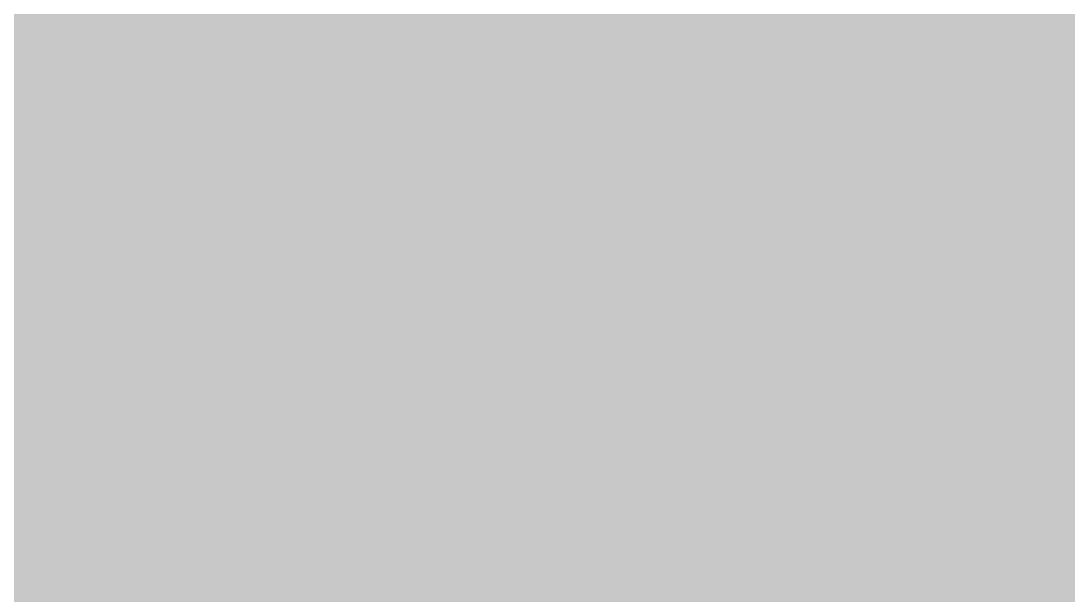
# Model space of a CAD drawing. Header units: millimetres. Extents: x 25707 to 50558, y -18992 to 44712.
# Drawn here: x 36690.659 to 36695.505, y -322.877 to -320.219 of the extents above; entities that cross this region are included whole.
import ezdxf
from ezdxf.enums import TextEntityAlignment as Align

# ---------------------------------------------------------------- set-up
doc = ezdxf.new("R2010")
doc.units = ezdxf.units.MM
doc.set_wipeout_variables(frame=1)
doc.layers.add('Техника Кран LTM 1650-8.1', color=250, linetype='Continuous', lineweight=15)
doc.layers.add('Техника Кран LTM 1650-8.1 Штрих', color=7, linetype='Continuous', lineweight=15, true_color=0xffd452)
doc.styles.add('arial', font='arial.ttf')

# ---------------------------------------------------------------- blocks, each defined once
blk = doc.blocks.new('LTM 1650-8.1-20230226.15210900')
at = {"color": 0, "linetype": 'ByBlock', "lineweight": -2, "transparency": 16777216}
blk.add_wipeout([(-13272.9272, 2146.2711), (-13272.9272, 2146.2711), (-13461.2211, 2147.4813), (-13649.5094, 2145.5931), (-13837.7411, 2140.6071), (-14025.8653, 2132.5246), (-14025.8653, 2132.5246), (-14025.8653, 2132.5246), (-14035.4104, 2131.4496), (-14044.3737, 2127.9965), (-14052.173, 2122.3898), (-14058.3016, 2114.9935), (-14058.3016, 2114.9935), (-14082.9794, 2072.3067), (-14131.853, 2070.4612), (-14131.853, 2070.4612), (-14132.5959, 2070.4037), (-14133.2963, 2070.1494), (-14133.903, 2069.7168), (-14134.3717, 2069.1376), (-14134.3717, 2069.1376), (-14134.3717, 2069.1376), (-14227.3692, 1885.2663), (-14305.0849, 1694.4327), (-14367.0026, 1497.9044), (-14412.7111, 1296.9867), (-14441.2518, 1099.3714), (-14445.2657, 1100.0028), (-14452.7104, 1055.8098), (-14485.945, 1054.9395), (-14485.945, 1054.9395), (-14487.8797, 1054.6746), (-14489.6441, 1053.8376), (-14491.0732, 1052.5068), (-14492.0337, 1050.8065), (-14492.0337, 1050.8065), (-14492.0337, 1050.8065), (-14531.9098, 966.6389), (-14559.8037, 877.7781), (-14575.1828, 785.9206), (-14577.7535, 692.8201), (-14577.7535, 692.8201), (-14582.5933, 676.8863), (-14582.5933, 676.8863), (-14584.6226, 661.5228), (-14584.8673, 646.0278), (-14583.3239, 630.6079), (-14580.0132, 615.4688), (-14580.0132, 615.4688), (-14579.1592, 613.693), (-14577.8633, 612.2086), (-14576.219, 611.1226), (-14574.345, 610.5135), (-14574.345, 610.5135), (-14574.345, 610.5135), (-14571.2579, 592.4574), (-14567.3232, 574.5668), (-14562.5496, 556.8815), (-14556.9478, 539.4409), (-14556.9478, 539.4409), (-14571.6489, 534.0904), (-14571.6489, 534.0904), (-14572.9655, 533.3472), (-14574.0038, 532.2482), (-14574.6711, 530.8915), (-14574.9077, 529.3982), (-14574.9077, 529.3982), (-14574.9995, 524.8067), (-14572.2319, 522.2915), (-14566.4519, 521.9885), (-14566.4519, 521.9885), (-14564.8247, 521.4759), (-14563.3187, 520.6743), (-14561.9847, 519.6108), (-14560.8677, 518.3213), (-14559.7069, 515.8361), (-14559.7069, 515.8361), (-14559.406, 515.1237), (-14558.8936, 514.5444), (-14558.2232, 514.1589), (-14557.4648, 514.0072), (-14557.4648, 514.0072), (-14549.3276, 513.5808), (-14549.3276, 513.5808), (-14549.3937, 511.4223), (-14549.6517, 509.2782), (-14550.0996, 507.1656), (-14550.7339, 505.1013), (-14550.7974, 502.596), (-14547.3423, 496.4998), (-14547.3423, 496.4998), (-14546.7226, 495.7529), (-14545.9077, 495.2258), (-14544.9724, 494.9669), (-14544.0024, 494.9998), (-14544.0024, 494.9998), (-14525.2139, 494.9998), (-14525.2139, 494.9998), (-14524.4468, 495.1041), (-14523.7334, 495.4048), (-14523.123, 495.881), (-14522.6577, 496.4998), (-14522.6577, 496.4998), (-14519.1987, 502.5249), (-14519.0488, 505.0202), (-14449.769, 444.0802), (-14432.4609, 433.3451), (-14347.0425, 417.3596), (-14336.8914, 444.6761), (-14269.8762, 419.9431), (-14269.8762, 419.9431), (-14266.9871, 419.5995), (-14264.2785, 420.662), (-14262.3936, 422.8784), (-14261.78, 425.7224), (-14261.78, 425.7224), (-14261.7803, 433.3961), (-14226.7933, 427.0379), (-14035.7182, 357.4923), (-13020.521, 357.5113), (-13017.3681, 362.9999), (-12794.1503, 362.9999), (-12113.8303, 1040.2761), (-11306.3861, 1040.2761), (-11189.0625, 477.6268), (-11189.0625, 477.6268), (-11219.4953, 478.9598), (-11246.1655, 464.2414), (-11261.2609, 437.7827), (-11260.3598, 407.3341), (-11243.7261, 381.8144), (-11216.2322, 368.6988), (-11185.9315, 371.8292), (-11161.6996, 390.2885), (-11152.8886, 407.4999), (-11085, 407.4999), (-11085, 442.4999), (-11092, 442.4999), (-10932.7319, 1040.2761), (-9738.5715, 1040.2761), (-9546.3431, 479.2904), (-9546.3431, 479.2904), (-9576.6598, 476.5397), (-9601.0964, 458.3872), (-9612.4857, 430.1569), (-9607.4872, 400.1289), (-9587.5669, 377.1106), (-9558.5675, 367.8532), (-9528.9946, 375.0719), (-9507.5221, 396.6496), (-9502.8886, 407.4999), (-9447.1116, 407.4999), (-9447.1116, 407.4999), (-9430.5654, 381.9878), (-9403.1375, 368.8595), (-9372.8895, 371.9738), (-9348.7119, 390.4152), (-9337.711, 418.7634), (-9343.1202, 448.6863), (-9363.3496, 471.389), (-9392.4535, 480.1986), (-9403.6572, 479.2897), (-9242.6039, 1040.2761), (-8533.5091, 1040.2761), (-7819.9997, 844.602), (-7820, 404.9998), (-6783, 404.9998), (-6783, 568.9999), (-6781.5, 568.9999), (-6766.5, 568.9999), (-6766.5, 577.8389), (-5805.5, 577.8389), (-5805.5, 568.9999), (-5794.158, 563.7634), (-5709.2225, 442.5076), (-5720, 442.5076), (-5720, 407.4999), (-5652.1115, 407.4999), (-5652.1115, 407.4999), (-5635.4599, 382.0513), (-5607.9762, 369.0302), (-5577.7362, 372.2626), (-5553.6257, 390.7988), (-5542.7293, 419.1919), (-5548.2488, 449.0991), (-5568.5624, 471.7324), (-5597.7011, 480.4411), (-5620, 476.2049), (-5620, 773.7184), (-5580.9122, 853.0261), (-5373.1165, 947.5907), (-3762.8495, 947.5907), (-2497.341, 847.8038), (-2439.0621, 477.6268), (-2439.0621, 477.6268), (-2469.2502, 480.5528), (-2496.5102, 467.257), (-2512.7898, 441.6668), (-2513.2804, 411.3413), (-2497.837, 385.2379), (-2471.0213, 371.0674), (-2440.7544, 373.0154), (-2415.9765, 390.5065), (-2414.8384, 391.9599), (-2414.8384, 372.4999), (-2347.1115, 372.4999), (-2347.1115, 372.4999), (-2329.1711, 347.7489), (-2300.9847, 335.9168), (-2270.7531, 340.4462), (-2247.2718, 360.0191), (-2237.3727, 388.941), (-2243.9359, 418.7973), (-2265.0518, 440.9013), (-2294.5769, 448.8221), (-2319.9736, 442.4999), (-2214.0923, 715.9999), (-687.1499, 715.9999), (-687.15, 519.4335), (-642, 519.4335), (-642, 411.9999), (-30, 411.9999), (-30, 519.4335), (12.55, 519.4335), (12.55, 728.052), (1599.6416, 728.052), (1663.2786, 441.8547), (1663.2786, 441.8547), (1632.9354, 444.5768), (1605.6172, 431.0922), (1589.3245, 405.3499), (1588.8286, 374.8889), (1604.2749, 348.63), (1631.1398, 334.2634), (1661.5555, 335.9965), (1686.6145, 353.3218), (1697.014, 372.4999), (1752.8884, 372.4999), (1752.8884, 372.4999), (1769.4188, 346.871), (1796.8731, 333.5911), (1827.2275, 336.5415), (1851.6105, 354.8598), (1862.896, 383.1924), (1857.7855, 413.2586), (1837.7728, 436.2713), (1808.7066, 445.5047), (1786.8444, 441.8911), (1848.4227, 730.1039), (3187.6322, 730.1039), (3301.3994, 622.833), (3301.3994, 622.833), (3311.4625, 610.3249), (3323.3974, 599.5883), (3336.8965, 590.8998), (3351.612, 584.4834), (3400.987, 567.1147), (3427.0693, 415.9999), (3515.0887, 415.9998), (3515.0887, 415.9998), (3522.3551, 452.8488), (3540.6577, 485.6462), (3568.2031, 511.1785), (3602.2927, 526.9442), (3602.2927, 526.9442), (3648.1157, 548.3991), (3684.735, 583.3145), (3708.3475, 628.064), (3716.5005, 677.9999), (3716.5005, 677.9999), (3716.5005, 1812.9999), (3716.5005, 1812.9999), (3708.1567, 1863.5008), (3684.0121, 1908.6339), (3646.6331, 1943.602), (3599.9927, 1964.6883), (3584.0254, 1968.0725), (3361.6418, 2001.9999), (3326.1835, 2001.6194), (3289.3343, 1995.759), (2521.1606, 1969.4255), (2512.4153, 1961.9999), (2278.085, 1961.9999), (2278.085, 1956.9999), (1964.8447, 1956.9999), (1962.5365, 1960.4999), (1416.0537, 1960.4999), (1416.0537, 1964.9998), (-1416.0535, 1964.9998), (-1416.0535, 1957.0355), (-2321.6906, 1957.0355), (-2931.5987, 2025.7006), (-2931.0379, 2030.669), (-3160.4962, 2056.9999), (-3780, 2056.9999), (-3780, 2071.9999), (-3950, 2071.9999), (-3950, 2056.9998), (-3980, 2056.9998), (-3980, 2086.9998), (-3991.547, 2106.9998), (-4108.453, 2106.9998), (-4120, 2086.9998), (-4120, 2056.9998), (-4150, 2056.9998), (-4150, 2051.9998), (-4200, 2051.9999), (-4200, 2071.9999), (-4300, 2071.9999), (-4300, 2051.9999), (-4813, 2051.9999), (-4813, 2053.9998), (-8507.9385, 2053.9998), (-8507.9385, 2050), (-8624.5305, 2049.9999), (-8635.0392, 2048.3868), (-8636.6835, 2053.7927), (-8632.7609, 2054.9858), (-8632.7609, 2054.9858), (-8631.0174, 2056.0494), (-8629.9302, 2057.7782), (-8629.7269, 2059.8104), (-8630.45, 2061.7204), (-8630.45, 2061.7204), (-8695.3145, 2274.9775), (-8699.221, 2277.8844), (-8894.5547, 2277.8844), (-8898.6031, 2274.4999), (-9261.983, 2274.4999), (-9261.983, 2274.4999), (-9278.5908, 2337.3086), (-9297.2194, 2399.5478), (-9317.8493, 2461.1527), (-9340.459, 2522.0587), (-9340.459, 2522.0587), (-9341.2376, 2523.4547), (-9342.3483, 2524.6041), (-9343.7169, 2525.4299), (-9345.2516, 2525.8768), (-9345.2516, 2525.8768), (-11601, 2525.8768), (-11601, 2597.3612), (-11751, 2597.3612), (-11751, 2525.8728), (-12385, 2525.8728), (-12385, 2529.8875), (-12437.9083, 2530.0621), (-12437.9083, 2530.0621), (-12439.9388, 2529.5559), (-12441.7867, 2528.5739), (-12443.3424, 2527.1743), (-12444.5137, 2525.4402), (-12444.5137, 2525.4402), (-12555.4058, 2388.4999), (-12668.5005, 2388.4999), (-12668.5005, 2248.8395), (-12668.5005, 2248.8395), (-12688.0935, 2226.1654), (-12709.3652, 2205.0582), (-12732.1907, 2185.642), (-12756.436, 2168.0305), (-12756.436, 2168.0305), (-12756.436, 2168.0305), (-12757.8641, 2166.7773), (-12758.851, 2165.1538), (-12759.3063, 2163.3092), (-12759.188, 2161.4129), (-12759.188, 2161.4129), (-12734.4549, 1807.7082), (-12734.4549, 1807.7082), (-12735.25, 1807.4775), (-12735.914, 1806.983), (-12736.3628, 1806.2873), (-12736.5395, 1805.4785), (-12736.5395, 1733.274), (-12736.5395, 1733.274), (-12738.9289, 1731.1952), (-12740.7448, 1728.6004), (-12741.8793, 1725.6434), (-12742.2651, 1722.4999), (-12742.2651, 1722.4999), (-12742.2651, 1717.4999), (-12741.2651, 1716.4999), (-12741.2651, 1648.4999), (-12742.2651, 1647.4999), (-12742.2553, 1636.1005), (-12742.2553, 1636.1005), (-12741.9845, 1634.3271), (-12741.2418, 1632.6941), (-12740.083, 1631.3246), (-12738.5955, 1630.3218), (-12738.5955, 1630.3218), (-12736, 1630.3218), (-12736, 1614.502), (-12760.6519, 1614.502), (-12760.6519, 1614.502), (-12763.2841, 1614.0663), (-12765.5705, 1612.6912), (-12767.1892, 1610.5702), (-12767.9121, 1608.0019), (-12767.9121, 1608.0019), (-12780.7156, 1608.0019), (-12787.9489, 1711.4429), (-12791.8922, 1711.1672), (-12819.1011, 2098.9762), (-12819.1011, 2098.9762), (-12822.7313, 2111.673), (-12830.5603, 2122.3076), (-12841.6056, 2129.5456), (-12854.4813, 2132.4788), (-12854.4813, 2132.4788), (-12854.4813, 2132.4788), (-12959.0411, 2137.3621), (-13063.6412, 2141.2888), (-13168.2728, 2144.2585), (-13272.9272, 2146.2711), (-13272.9272, 2146.2711), (-13272.9272, 1967.4407), (-13272.9402, 1511.3133), (-13272.9402, 1511.3133), (-13274.98, 1493.4228), (-13280.9944, 1476.4506), (-13290.6746, 1461.2677), (-13303.5238, 1448.6532), (-13303.5238, 1448.6532), (-13441.976, 1340.567), (-13441.976, 1340.567), (-13453.004, 1333.3653), (-13465.0639, 1328.0697), (-13477.829, 1324.8238), (-13490.9536, 1323.7154), (-14061.5014, 1323.7154), (-14061.5014, 1323.7154), (-14091.4525, 1329.6784), (-14116.9764, 1346.446), (-14134.3419, 1371.567), (-14141.0104, 1401.3689), (-14141.0104, 1401.3689), (-14141.1098, 1524.4223), (-14137.4917, 1542.9082), (-14137.4917, 1542.9082), (-14099.7028, 1652.2735), (-14056.5991, 1759.6552), (-14008.284, 1864.7952), (-13954.8737, 1967.4407), (-13954.8737, 1967.4407), (-13272.9272, 1967.4407), (-13272.9272, 1967.4407)], dxfattribs=at)
blk = doc.blocks.new('LTM 1650-8.1-20230226.19013501')
at = {"color": 0, "linetype": 'ByBlock', "lineweight": -2, "transparency": 16777216}
blk.add_wipeout([(-1184.9556, 119.9676), (-1184.9556, 119.9676), (-1178.3655, 118.9814), (-1172.1519, 116.5746), (-1166.6169, 112.8643), (-1162.0299, 108.0311), (-1162.0299, 108.0311), (-936.0192, -164.2226), (-936.0192, -164.2226), (-908.3579, -189.2749), (-872.5717, -199.863), (-835.7323, -193.8948), (-805.1196, -172.5495), (-798.465, -164.2226), (-572.4543, 108.0311), (-572.4543, 108.0311), (-567.8672, 112.8643), (-562.3322, 116.5746), (-556.1186, 118.9814), (-549.5286, 119.9676), (-549.5286, 119.9676), (-516.8358, 119.9676), (723.3883, 519.1944), (723.3883, 519.1944), (733.3376, 523.08), (742.7553, 528.1189), (751.5085, 534.2399), (759.4733, 541.3565), (759.4733, 541.3565), (766.622, 549.2935), (772.8782, 557.9515), (778.1697, 567.2305), (782.4354, 577.0235), (787.345, 589.9676), (794.8259, 609.6908), (794.8259, 609.6908), (798.6, 617.9774), (803.508, 625.647), (809.4514, 632.5455), (816.3106, 638.5341), (816.3106, 638.5341), (825.416, 643.7914), (835.2515, 647.5075), (845.5585, 649.5844), (856.0656, 649.9676), (856.0656, 649.9676), (868.2565, 648.5645), (879.8768, 644.6203), (890.4029, 638.3126), (899.3609, 629.9256), (907.4196, 620.8015), (907.4196, 620.8015), (921.201, 607.8985), (937.395, 598.1944), (955.2722, 592.1263), (974.0274, 589.9676), (974.0274, 589.9676), (1175.6899, 589.9676), (1175.6899, 584.9676), (1210.6899, 584.9676), (1210.6899, 564.9676), (1175.6899, 564.9676), (1175.6899, 468.9676), (1180.69, 468.9676), (1180.69, 474.0337), (1182.69, 475.3193), (1199.3684, 475.3112), (1201.5416, 472.7481), (1201.5416, 417.1871), (1198.9705, 414.616), (1182.69, 414.616), (1180.69, 415.9016), (1180.5392, 415.9016), (1180.5422, -650.0324), (-1181.8053, -650.0324), (-1181.8053, -650.0324), (-1194.4844, -644.4333), (-1204.2523, -634.5999), (-1209.7665, -621.8836), (-1210.2691, -608.0324), (-1210.2691, 119.9676)], dxfattribs=at)
at = {"layer": 'Техника Кран LTM 1650-8.1 Штрих', "transparency": 16777216}
h = blk.add_hatch(color=256, dxfattribs=at)
h.dxf.hatch_style = 1
edge = h.paths.add_edge_path()
edge.add_line((-1210.2691, 119.9676), (-1184.9556, 119.9676))
edge.add_arc((-1186.1054, 89.7751), 30.2144, 37.17222, 87.81909, ccw=False)
edge.add_line((-1162.0299, 108.0311), (-936.0192, -164.2226))
edge.add_arc((-867.2421, -116.0799), 83.9524, 214.991309, 325.008691)
edge.add_line((-798.465, -164.2226), (-572.4543, 108.0311))
edge.add_arc((-548.3788, 89.7751), 30.2144, 92.18091, 142.82778, ccw=False)
edge.add_line((-549.5286, 119.9676), (-516.8358, 119.9676))
edge.add_line((-516.8358, 119.9676), (723.3883, 519.1944))
edge.add_arc((695.7396, 604.6713), 89.8373, 287.924576, 315.188946)
edge.add_arc((689.2596, 611.7844), 99.4487, 314.912777, 339.541106)
edge.add_line((782.4354, 577.0235), (787.345, 589.9676))
edge.add_line((787.345, 589.9676), (794.8259, 609.6908))
edge.add_arc((855.0141, 587.2815), 64.2245, 127.058322, 159.578658, ccw=False)
edge.add_arc((853.1667, 585.2154), 64.817, 87.436606, 124.653869, ccw=False)
edge.add_arc((855.5872, 592.1495), 57.8201, 40.793792, 89.525942, ccw=False)
edge.add_line((899.3609, 629.9256), (907.4196, 620.8015))
edge.add_arc((974.7637, 678.9187), 88.9541, 220.793796, 269.525738)
edge.add_line((974.0274, 589.9676), (1175.6899, 589.9676))
edge.add_line((1175.6899, 589.9676), (1175.6899, 584.9676))
edge.add_line((1175.6899, 584.9676), (1210.6899, 584.9676))
edge.add_line((1210.6899, 584.9676), (1210.6899, 564.9676))
edge.add_line((1210.6899, 564.9676), (1175.6899, 564.9676))
edge.add_line((1175.6899, 564.9676), (1175.6899, 468.9676))
edge.add_line((1175.6899, 468.9676), (1180.69, 468.9676))
edge.add_line((1180.69, 468.9676), (1180.69, 474.0337))
edge.add_line((1180.69, 474.0337), (1182.69, 475.3193))
edge.add_line((1182.69, 475.3193), (1199.3684, 475.3112))
edge.add_line((1199.3684, 475.3112), (1201.5416, 472.7481))
edge.add_line((1201.5416, 472.7481), (1201.5416, 417.1871))
edge.add_line((1201.5416, 417.1871), (1198.9705, 414.616))
edge.add_line((1198.9705, 414.616), (1182.69, 414.616))
edge.add_line((1182.69, 414.616), (1180.69, 415.9016))
edge.add_line((1180.69, 415.9016), (1180.5392, 415.9016))
edge.add_line((1180.5392, 415.9016), (1180.5422, -650.0324))
edge.add_line((1180.5422, -650.0324), (-1181.8053, -650.0324))
edge.add_arc((-1173.304, -613.6259), 37.3859, 171.39524, 256.85639, ccw=False)
edge.add_line((-1210.2691, -608.0324), (-1210.2691, 119.9676))
blk = doc.blocks.new('LTM 1650-8.1-20230305.073629')
at = {"layer": 'Техника Кран LTM 1650-8.1 Штрих', "transparency": 16777216}
h = blk.add_hatch(color=256, dxfattribs=at)
h.dxf.hatch_style = 1
edge = h.paths.add_edge_path()
edge.add_arc((0, -245), 150, 229.5762, 310.4238, ccw=False)
edge.add_line((-97.3, -359.2), (-416.9, -86.9))
edge.add_arc((-449.3, -125), 50, 49.5762, 90)
edge.add_line((-449.3, -75), (-480.5, -75))
edge.add_line((-480.5, -75), (-989.9, 324.2))
edge.add_arc((-948.9, 368.2), 60.2, 196.5658, 226.9929, ccw=False)
edge.add_arc((-848.7, 406.3), 167.3, 188.3444, 199.2892, ccw=False)
edge.add_line((-1014.2, 382.1), (-1016.2, 395))
edge.add_line((-1016.2, 395), (1016.2, 395))
edge.add_line((1016.2, 395), (1014.2, 382.1))
edge.add_arc((848.7, 406.3), 167.3, 340.7108, 351.6556, ccw=False)
edge.add_arc((948.9, 368.2), 60.2, 313.0071, 343.4342, ccw=False)
edge.add_line((989.9, 324.2), (480.5, -75))
edge.add_line((480.5, -75), (449.3, -75))
edge.add_arc((449.3, -125), 50, 90, 130.4238)
edge.add_line((416.9, -86.9), (97.3, -359.2))
edge.add_line((97.3, -359.2), (97.3, -359.2))
at = {"color": 0, "linetype": 'ByBlock', "lineweight": -2, "transparency": 16777216}
blk.add_lwpolyline([(97.3, -359.2, -0.368165), (-97.3, -359.2), (-416.9, -86.9, 0.178234), (-449.3, -75), (-480.5, -75), (-989.9, 324.2, -0.133549), (-1006.6, 351.1, -0.047792), (-1014.2, 382.1), (-1016.2, 395), (1016.2, 395), (1014.2, 382.1, -0.047792), (1006.6, 351.1, -0.133549), (989.9, 324.2), (480.5, -75), (449.3, -75, 0.178234), (416.9, -86.9), (97.3, -359.2)], format="xyb", close=True, dxfattribs=at)
blk = doc.blocks.new('LTM 1650-8.1-20230305.071708')
at = {"transparency": 16777216}
blk.add_wipeout([(-121, 560), (-121, 570), (-56, 570), (-56, 570), (-53.7, 570.5), (-51.8, 571.8), (-50.5, 573.7), (-50, 576), (-50, 576), (-50, 588.9), (-49.5, 590.9), (-18.2, 645), (-18.2, 645), (-16.7, 647.1), (-14.6, 648.7), (-12.2, 649.7), (-9.6, 650), (-9.6, 650), (9.6, 650), (9.6, 650), (12.2, 649.7), (14.6, 648.7), (16.7, 647.1), (18.2, 645), (18.2, 645), (49.5, 590.9), (50, 588.9), (50, 576), (50, 576), (50.5, 573.7), (51.8, 571.8), (53.7, 570.5), (56, 570), (56, 570), (121, 570), (121, 560), (696.8, 560), (696.8, 570), (754, 570), (754, 632.7), (788.6, 675), (788.6, 675), (789.4, 675.9), (790.3, 676.8), (791.2, 677.6), (792.2, 678.3), (792.2, 678.3), (793.2, 679), (794.3, 679.5), (795.5, 679.8), (796.7, 680), (831.5, 680), (831.5, 680), (832.6, 679.9), (833.6, 679.6), (834.5, 679.1), (835.3, 678.4), (835.3, 678.4), (836, 677.7), (836.7, 676.9), (837.2, 676), (837.6, 675), (859.7, 620.9), (859.7, 620.9), (859.9, 620.4), (860, 619.9), (860.1, 619.4), (860.1, 618.9), (860.1, 570), (903.2, 570), (910.3, 560), (1052.7, 560), (1052.7, 0), (115, 0), (115, 6), (56.5, 6), (56.5, 6), (55, 6.3), (53.7, 7.2), (52.8, 8.5), (52.5, 10), (52.5, 23.3), (52.5, 23.3), (52.4, 24.6), (52.2, 25.9), (51.7, 27.1), (51.2, 28.3), (51.2, 28.3), (21.3, 80), (21.3, 80), (19.7, 82.1), (17.7, 83.7), (15.3, 84.7), (12.7, 85), (-12.7, 85), (-12.7, 85), (-15.3, 84.7), (-17.7, 83.7), (-19.7, 82.1), (-21.3, 80), (-51.2, 28.3), (-51.2, 28.3), (-51.7, 27.1), (-52.2, 25.9), (-52.4, 24.6), (-52.5, 23.3), (-52.5, 23.3), (-52.5, 10), (-52.5, 10), (-52.8, 8.5), (-53.7, 7.2), (-55, 6.3), (-56.5, 6), (-115, 6), (-115, 0), (-1052.7, 0), (-1052.7, 560), (-910.3, 560), (-903.2, 570), (-860.1, 570), (-860.1, 618.9), (-860.1, 618.9), (-860.1, 619.4), (-860, 619.9), (-859.9, 620.4), (-859.7, 620.9), (-837.6, 675), (-837.6, 675), (-837.2, 676), (-836.7, 676.9), (-836, 677.7), (-835.3, 678.4), (-835.3, 678.4), (-834.5, 679.1), (-833.6, 679.6), (-832.6, 679.9), (-831.5, 680), (-796.7, 680), (-796.7, 680), (-795.5, 679.8), (-794.3, 679.5), (-793.2, 679), (-792.2, 678.3), (-792.2, 678.3), (-791.2, 677.6), (-790.3, 676.8), (-789.4, 675.9), (-788.6, 675), (-754, 632.7), (-754, 570), (-696.8, 570), (-696.8, 560)], dxfattribs=at)
at = {"layer": 'Техника Кран LTM 1650-8.1 Штрих', "true_color": 0xadadad, "transparency": 16777216}
h = blk.add_hatch(color=253, dxfattribs=at)
h.dxf.hatch_style = 1
h.paths.add_polyline_path([(-754, 628), (-754, 632.7), (-788.8, 675.2, 0.068343), (-792.2, 678.3, 0.175358), (-797.6, 680), (-810.6, 680, 0.23197), (-813.4, 678.5, 0.15348), (-814.4, 675), (-814.4, 632.7), (-810.6, 628)])
h.paths.add_polyline_path([(-810.6, 628), (-810.6, 570), (-860.1, 570), (-903.2, 570), (-910.3, 560), (-696.8, 560), (-696.8, 570), (-754, 570), (-754, 628)])
h.paths.add_polyline_path([(-818.4, 618.9, 1.008548), (-824.7, 618.8), (-824.7, 570), (-810.6, 570)], flags=17)
at = {"layer": 'Техника Кран LTM 1650-8.1 Штрих', "true_color": 0x848484, "transparency": 16777216}
h = blk.add_hatch(color=252, dxfattribs=at)
h.dxf.hatch_style = 1
h.paths.add_polyline_path([(-859.7, 620.9, 0.096289), (-860.1, 618.9), (-860.1, 570), (-832.9, 570, 0.127411), (-827.7, 571.4, 0.298663), (-824.7, 576.5), (-824.7, 620), (-814.4, 632.7), (-814.4, 680), (-831.5, 680, 0.186496), (-835.3, 678.4, 0.113254), (-837.6, 675)])
at = {"layer": 'Техника Кран LTM 1650-8.1 Штрих', "true_color": 0xadadad, "transparency": 16777216}
h = blk.add_hatch(color=253, dxfattribs=at)
h.dxf.hatch_style = 1
h.paths.add_polyline_path([(788.8, 675.2, -0.068343), (792.2, 678.3, -0.175358), (797.6, 680), (810.6, 680, -0.23197), (813.4, 678.5, -0.15348), (814.4, 675), (814.4, 632.7), (810.6, 628), (754, 628), (754, 632.7)])
h.paths.add_polyline_path([(754, 628), (810.6, 628), (810.6, 570), (860.1, 570), (903.2, 570), (910.3, 560), (696.8, 560), (696.8, 570), (754, 570)])
h.paths.add_polyline_path([(810.6, 628), (814.4, 632.7), (824.1, 620.8, -0.171412), (824.7, 618.8), (824.7, 576.5, 0.298663), (827.7, 571.4, 0.127411), (832.9, 570), (810.6, 570)])
at = {"layer": 'Техника Кран LTM 1650-8.1 Штрих', "true_color": 0x848484, "transparency": 16777216}
h = blk.add_hatch(color=252, dxfattribs=at)
h.dxf.hatch_style = 1
h.paths.add_polyline_path([(824.7, 618.8, 0.171412), (824.1, 620.8), (814.4, 632.7), (814.4, 675, 0.15348), (813.4, 678.5, 0.23197), (810.6, 680), (831.5, 680, -0.174145), (835.1, 678.6, -0.120671), (837.6, 675), (859.7, 620.9, -0.096289), (860.1, 618.9), (860.1, 570), (832.9, 570, -0.127411), (827.7, 571.4, -0.298663), (824.7, 576.5)])
h = blk.add_hatch(color=252, dxfattribs=at)
h.dxf.hatch_style = 1
h.paths.add_polyline_path([(115, 560), (121, 560), (121, 570), (56.2, 570, -0.414214), (50, 576), (50, 588.9), (49.5, 590.9), (18.2, 645, 0.267949), (9.6, 650), (-9.6, 650, 0.267949), (-18.2, 645), (-49.5, 590.9), (-50, 588.9), (-50, 576.2, -0.414213), (-56, 570), (-121, 570), (-121, 560), (-115, 560), (-115, 6), (-56.5, 6, 0.414214), (-52.5, 10), (-52.5, 23.3, -0.131652), (-51.2, 28.3), (-21.3, 80, -0.267949), (-12.7, 85), (12.7, 85, -0.267949), (21.3, 80), (51.2, 28.3, -0.131652), (52.5, 23.3), (52.5, 10, 0.414214), (56.5, 6), (115, 6)])
h.paths.add_polyline_path([(-43.3, 470), (-56.3, 492.5, -1.732051), (56.3, 492.5), (43.3, 470, -0.57735)], flags=16)
at = {"layer": 'Техника Кран LTM 1650-8.1 Штрих', "true_color": 0xadadad, "transparency": 16777216}
h = blk.add_hatch(color=253, dxfattribs=at)
h.dxf.hatch_style = 1
h.paths.add_polyline_path([(-115, 560), (-121, 560), (-373.4, 560), (-373.4, 0), (-115, 0), (-115, 6)])
h.paths.add_polyline_path([(373.4, 560), (121, 560), (115, 560), (115, 6), (115, 0), (373.4, 0)])
h.paths.add_polyline_path([(-56.3, 492.5), (-43.3, 470, 0.57735), (43.3, 470), (56.3, 492.5, 1.732051)])
at = {"layer": 'Техника Кран LTM 1650-8.1 Штрих', "transparency": 16777216}
h = blk.add_hatch(color=256, dxfattribs=at)
h.dxf.hatch_style = 1
h.set_gradient(color1=(132, 132, 132), color2=(173, 173, 173), tint=1)
h.paths.add_polyline_path([(-696.8, 560), (-910.3, 560), (-1052.7, 560), (-1052.7, 0), (-373.4, 0), (-373.4, 560)])
h = blk.add_hatch(color=256, dxfattribs=at)
h.dxf.hatch_style = 1
h.set_gradient(color1=(132, 132, 132), color2=(173, 173, 173), rotation=180, tint=1)
h.paths.add_polyline_path([(696.8, 560), (373.4, 560), (373.4, 0), (1052.7, 0), (1052.7, 560), (910.3, 560)])
at = {"layer": 'Техника Кран LTM 1650-8.1 Штрих', "true_color": 0x848484, "transparency": 16777216}
h = blk.add_hatch(color=252, dxfattribs=at)
h.dxf.hatch_style = 1
h.paths.add_polyline_path([(-52.5, 6), (-115, 6), (-115, 0), (-56.5, 6, 1.55305), (-49.7, 16.4, -0.192458), (-52.5, 23.3)])
at = {"color": 0, "linetype": 'ByBlock', "lineweight": -2, "transparency": 16777216}
blk.add_line((-115, 0), (115, 0), dxfattribs=at)
for points in [[(-696.8, 560), (-121, 560), (-121, 570), (-56, 570, 0.406211), (-50, 576), (-50, 588.9), (-49.5, 590.9), (-18.2, 645, -0.267949), (-9.6, 650), (9.6, 650, -0.267949), (18.2, 645), (49.5, 590.9), (50, 588.9), (50, 576, 0.406211), (56, 570), (121, 570), (121, 560), (696.8, 560), (696.8, 570), (754, 570), (754, 632.7), (788.6, 675, -0.073025), (792.2, 678.3, -0.148513), (796.7, 680), (831.5, 680, -0.186496), (835.3, 678.4, -0.113254), (837.6, 675), (859.7, 620.9, -0.096289), (860.1, 618.9), (860.1, 570), (903.2, 570), (910.3, 560), (1052.7, 560), (1052.7, 0), (115, 0), (115, 6), (56.5, 6, -0.414214), (52.5, 10), (52.5, 23.3, 0.131652), (51.2, 28.3), (21.3, 80, 0.267949), (12.7, 85), (-12.7, 85, 0.267949), (-21.3, 80), (-51.2, 28.3, 0.131652), (-52.5, 23.3), (-52.5, 10, -0.414214), (-56.5, 6), (-115, 6), (-115, 0), (-1052.7, 0), (-1052.7, 560), (-910.3, 560), (-903.2, 570), (-860.1, 570), (-860.1, 618.9, -0.096289), (-859.7, 620.9), (-837.6, 675, -0.113254), (-835.3, 678.4, -0.186496), (-831.5, 680), (-796.7, 680, -0.148513), (-792.2, 678.3, -0.073025), (-788.6, 675), (-754, 632.7), (-754, 570), (-696.8, 570), (-696.8, 560)], [(-810.3, 680, 0.253089), (-813.4, 678.5, 0.15348), (-814.4, 675), (-814.4, 632.7), (-810.6, 628), (-810.6, 570), (-860.1, 570)], [(810.3, 680, -0.253089), (813.4, 678.5, -0.15348), (814.4, 675), (814.4, 632.7), (810.6, 628), (810.6, 570), (860.1, 570)], [(-814.4, 632.7), (-824, 620.9, 0.174332), (-824.7, 618.9), (-824.7, 576, -0.271408), (-827.7, 571.4, -0.134764), (-833.2, 570)], [(814.4, 632.7), (824, 620.9, -0.174332), (824.7, 618.9), (824.7, 576, 0.271408), (827.7, 571.4, 0.134764), (833.2, 570)], [(43.3, 470), (56.3, 492.5, 1.732051), (-56.3, 492.5), (-43.3, 470, 0.57735), (43.3, 470)]]:
    blk.add_lwpolyline(points, format="xyb", dxfattribs=at)
for points in [[(-754, 628), (-810.6, 628)], [(754, 628), (810.6, 628)], [(-910.3, 560), (-696.8, 560)], [(-373.4, 0), (-373.4, 560)], [(-115, 6), (-115, 560), (-121, 560)], [(115, 6), (115, 560), (121, 560)], [(373.4, 0), (373.4, 560)], [(696.8, 560), (910.3, 560)]]:
    blk.add_lwpolyline(points, dxfattribs=at)
blk = doc.blocks.new('LTM 1650-8.1-20230305.065725')
at = {"layer": 'Техника Кран LTM 1650-8.1 Штрих', "transparency": 16777216}
h = blk.add_hatch(color=256, dxfattribs=at)
h.dxf.hatch_style = 1
edge = h.paths.add_edge_path()
edge.add_arc((0, -35), 150, 229.5762, 310.4238, ccw=False)
edge.add_line((-97.3, -149.2), (-416.9, 123.1))
edge.add_arc((-449.3, 85), 50, 49.5762, 90)
edge.add_line((-449.3, 135), (-480.5, 135))
edge.add_line((-480.5, 135), (-989.9, 534.2))
edge.add_arc((-948.9, 578.2), 60.2, 196.5658, 226.9929, ccw=False)
edge.add_arc((-848.7, 616.3), 167.3, 188.3444, 199.2892, ccw=False)
edge.add_line((-1014.2, 592.1), (-1016.2, 605))
edge.add_line((-1016.2, 605), (-1016.7, 608.4))
edge.add_arc((-1207.4, 587), 191.9, 6.3857, 18.6545)
edge.add_arc((-1055.9, 637.8), 32, 19.3449, 53.0054)
edge.add_arc((-1042.4, 653.6), 11.4, 59.2385, 88.1171)
edge.add_line((-1042, 665), (-1055.9, 665))
edge.add_arc((-1055.4, 652.8), 12.2, 92.5672, 115.259)
edge.add_arc((-1050.2, 645.8), 20.8, 119.9962, 145.6603)
edge.add_arc((-1024.3, 628), 52.3, 145.5181, 161.0393)
edge.add_line((-1073.7, 645), (-1077, 635.8))
edge.add_arc((-1153.3, 662.1), 80.7, 325.5448, 341.0127, ccw=False)
edge.add_arc((-1115.6, 636.6), 35.2, 307.2911, 325.0775, ccw=False)
edge.add_arc((-1104.7, 621.9), 16.9, 271.2464, 308.0783, ccw=False)
edge.add_line((-1104.4, 605), (-1179.8, 605))
edge.add_line((-1179.8, 605), (-1179.8, 598))
edge.add_line((-1179.8, 598), (-1212.9, 598))
edge.add_line((-1212.9, 598), (-1212.9, 583))
edge.add_line((-1212.9, 583), (-1179.8, 583))
edge.add_line((-1179.8, 583), (-1179.8, 308))
edge.add_line((-1179.8, 308), (-1183.6, 296.7))
edge.add_line((-1183.6, 296.7), (-1184.1, 293.2))
edge.add_line((-1184.1, 293.2), (-1184.1, 76.8))
edge.add_line((-1184.1, 76.8), (-1183.6, 73.3))
edge.add_line((-1183.6, 73.3), (-1179.8, 62))
edge.add_line((-1179.8, 62), (-1179.8, -625))
edge.add_line((-1179.8, -625), (-1164.8, -625))
edge.add_line((-1164.8, -625), (-1164.8, -635))
edge.add_line((-1164.8, -635), (-946.8, -635))
edge.add_line((-946.8, -635), (-946.8, -665))
edge.add_line((-946.8, -665), (-618.1, -665))
edge.add_line((-618.1, -665), (-618.1, -645))
edge.add_line((-618.1, -645), (-125, -645))
edge.add_line((-125, -645), (-125, -665))
edge.add_line((-125, -665), (125, -665))
edge.add_line((125, -665), (125, -645))
edge.add_line((125, -645), (618.1, -645))
edge.add_line((618.1, -645), (618.1, -665))
edge.add_line((618.1, -665), (946.8, -665))
edge.add_line((946.8, -665), (946.8, -635))
edge.add_line((946.8, -635), (1164.8, -635))
edge.add_line((1164.8, -635), (1164.8, -625))
edge.add_line((1164.8, -625), (1179.8, -625))
edge.add_line((1179.8, -625), (1179.8, 62))
edge.add_line((1179.8, 62), (1183.6, 73.3))
edge.add_line((1183.6, 73.3), (1184.1, 76.8))
edge.add_line((1184.1, 76.8), (1184.1, 293.2))
edge.add_line((1184.1, 293.2), (1183.6, 296.7))
edge.add_line((1183.6, 296.7), (1179.8, 308))
edge.add_line((1179.8, 308), (1179.8, 583))
edge.add_line((1179.8, 583), (1212.9, 583))
edge.add_line((1212.9, 583), (1212.9, 598))
edge.add_line((1212.9, 598), (1179.8, 598))
edge.add_line((1179.8, 598), (1179.8, 605))
edge.add_line((1179.8, 605), (1104.4, 605))
edge.add_arc((1104.7, 621.9), 16.9, 231.9217, 268.7536, ccw=False)
edge.add_arc((1115.6, 636.6), 35.2, 214.9225, 232.7089, ccw=False)
edge.add_arc((1153.3, 662.1), 80.7, 198.9873, 214.4552, ccw=False)
edge.add_line((1077, 635.8), (1073.7, 645))
edge.add_arc((1024.3, 628), 52.3, 18.9607, 34.4819)
edge.add_arc((1050.2, 645.8), 20.8, 34.3397, 60.0038)
edge.add_arc((1055.4, 652.8), 12.2, 64.741, 87.4328)
edge.add_line((1055.9, 665), (1042, 665))
edge.add_arc((1042.4, 653.6), 11.4, 91.8829, 120.7615)
edge.add_arc((1055.9, 637.8), 32, 126.9946, 160.6551)
edge.add_arc((1207.4, 587), 191.9, 161.3455, 173.6143)
edge.add_line((1016.7, 608.4), (1016.2, 605))
edge.add_line((1016.2, 605), (1014.2, 592.1))
edge.add_arc((848.7, 616.3), 167.3, 340.7108, 351.6556, ccw=False)
edge.add_arc((948.9, 578.2), 60.2, 313.0071, 343.4342, ccw=False)
edge.add_line((989.9, 534.2), (480.5, 135))
edge.add_line((480.5, 135), (449.3, 135))
edge.add_arc((449.3, 85), 50, 90, 130.4238)
edge.add_line((416.9, 123.1), (97.3, -149.2))
edge.add_line((97.3, -149.2), (97.3, -149.2))
at = {"color": 0, "linetype": 'ByBlock', "lineweight": -2, "transparency": 16777216}
blk.add_lwpolyline([(97.3, -149.2, -0.368165), (-97.3, -149.2), (-416.9, 123.1, 0.178234), (-449.3, 135), (-480.5, 135), (-989.9, 534.2, -0.133549), (-1006.6, 561.1, -0.047792), (-1014.2, 592.1), (-1016.2, 605), (-1016.7, 608.4, 0.053584), (-1025.6, 648.4, 0.147937), (-1036.6, 663.4, 0.126678), (-1042, 665), (-1055.9, 665, 0.099336), (-1060.6, 663.8, 0.112451), (-1067.4, 657.6, 0.067828), (-1073.7, 645), (-1077, 635.8, -0.067594), (-1086.8, 616.4, -0.077764), (-1094.3, 608.6, -0.162108), (-1104.4, 605), (-1179.8, 605), (-1179.8, 598), (-1212.9, 598), (-1212.9, 583), (-1179.8, 583), (-1179.8, 308), (-1183.6, 296.7), (-1184.1, 293.2), (-1184.1, 76.8), (-1183.6, 73.3), (-1179.8, 62), (-1179.8, -625), (-1164.8, -625), (-1164.8, -635), (-946.8, -635), (-946.8, -665), (-618.1, -665), (-618.1, -645), (-125, -645), (-125, -665), (125, -665), (125, -645), (618.1, -645), (618.1, -665), (946.8, -665), (946.8, -635), (1164.8, -635), (1164.8, -625), (1179.8, -625), (1179.8, 62), (1183.6, 73.3), (1184.1, 76.8), (1184.1, 293.2), (1183.6, 296.7), (1179.8, 308), (1179.8, 583), (1212.9, 583), (1212.9, 598), (1179.8, 598), (1179.8, 605), (1104.4, 605, -0.162108), (1094.3, 608.6, -0.077764), (1086.8, 616.4, -0.067594), (1077, 635.8), (1073.7, 645, 0.067828), (1067.4, 657.6, 0.112451), (1060.6, 663.8, 0.099336), (1055.9, 665), (1042, 665, 0.126678), (1036.6, 663.4, 0.147937), (1025.6, 648.4, 0.053584), (1016.7, 608.4), (1016.2, 605), (1014.2, 592.1, -0.047792), (1006.6, 561.1, -0.133549), (989.9, 534.2), (480.5, 135), (449.3, 135, 0.178234), (416.9, 123.1), (97.3, -149.2)], format="xyb", close=True, dxfattribs=at)
for points in [[(-480.5, 135), (-494.4, 135), (-1003.8, 534.2, -0.128953), (-1020.5, 561.1, -0.047747), (-1028.1, 592.1), (-1033.2, 624.7, 0.059935), (-1039.5, 648.4, 0.132156), (-1049.6, 662.8, 0.153154), (-1055.9, 665)], [(480.5, 135), (494.4, 135), (1003.8, 534.2, 0.128953), (1020.5, 561.1, 0.047747), (1028.1, 592.1), (1033.2, 624.7, -0.059935), (1039.5, 648.4, -0.132156), (1049.6, 662.8, -0.153154), (1055.9, 665)], [(-1179.8, 583), (-1170.9, 583, -0.170076), (-1167.9, 581.9), (-612.4, 146.5, 0.068336), (-603.4, 141.6, 0.027124), (-593.6, 138.3), (-509.9, 114.8, 0.064795), (-500.8, 113.5), (-496.3, 113.5), (-494.7, 127.9)], [(-494.7, 127.9), (-499.2, 127.9, -0.064795), (-508.3, 129.1), (-592, 152.7, -0.027369), (-601.8, 156, -0.068272), (-610.8, 160.9), (-1166.3, 596.3, 0.170076), (-1170.9, 598)], [(-1064.6, 590), (-1061.1, 569, 0.098192), (-1058.7, 562, 0.694945), (-1053.1, 562, 0.100309), (-1050.7, 569), (-1047.3, 590, 0.078702), (-1047.2, 609.9, 0.161158), (-1053.3, 624, 0.370859), (-1058.5, 624, 0.170166), (-1064.6, 610, 0.078815), (-1064.6, 590)], [(-1049.1, 617.3, 0.082016), (-1050.8, 610, 0.078815), (-1050.8, 590)], [(494.7, 127.9), (499.2, 127.9, 0.064795), (508.3, 129.1), (592, 152.7, 0.027369), (601.8, 156, 0.068272), (610.8, 160.9), (1166.3, 596.3, -0.170076), (1170.9, 598)], [(1179.8, 583), (1170.9, 583, 0.170076), (1167.9, 581.9), (612.4, 146.5, -0.068336), (603.4, 141.6, -0.027124), (593.6, 138.3), (509.9, 114.8, -0.064795), (500.8, 113.5), (496.3, 113.5), (494.7, 127.9)], [(1064.6, 590), (1061.1, 569, -0.098192), (1058.7, 562, -0.694945), (1053.1, 562, -0.100309), (1050.7, 569), (1047.3, 590, -0.078702), (1047.2, 609.9, -0.161158), (1053.3, 624, -0.370859), (1058.5, 624, -0.170166), (1064.6, 610, -0.078815), (1064.6, 590)], [(1049.1, 617.3, -0.082016), (1050.8, 610, -0.078815), (1050.8, 590)], [(-1179.8, 308), (-1149.3, 398.4, -0.322833), (-1140.6, 405), (-1093.3, 405), (-1093.3, 255)], [(1179.8, 308), (1149.3, 398.4, 0.322833), (1140.6, 405), (1093.3, 405), (1093.3, 255)], [(-1087.6, 115), (-1087.6, 100, 0.061799), (-1084.3, 71.8, 0.145112), (-1074.5, 52.4, 0.181468), (-1068.7, 50), (-1036.5, 50, 0.231587), (-1027.6, 55.8, 0.086674), (-1020.8, 71.8, 0.061943), (-1017.5, 100), (-1017.5, 270, 0.061881), (-1020.8, 298.2, 0.157605), (-1031.7, 318.4, 0.137653), (-1036.5, 320), (-1068.7, 320, 0.180202), (-1074.4, 317.6, 0.141438), (-1084.3, 298.2, 0.062277), (-1087.6, 270), (-1087.6, 255), (-1114.9, 255, 0.41272), (-1119.6, 250), (-1119.6, 120, 0.41272), (-1114.9, 115), (-1087.6, 115)], [(1087.6, 115), (1087.6, 100, -0.061799), (1084.3, 71.8, -0.145112), (1074.5, 52.4, -0.181468), (1068.7, 50), (1036.5, 50, -0.231587), (1027.6, 55.8, -0.086674), (1020.8, 71.8, -0.061943), (1017.5, 100), (1017.5, 270, -0.061881), (1020.8, 298.2, -0.157605), (1031.7, 318.4, -0.137653), (1036.5, 320), (1068.7, 320, -0.180202), (1074.4, 317.6, -0.141438), (1084.3, 298.2, -0.062277), (1087.6, 270), (1087.6, 255), (1114.9, 255, -0.41272), (1119.6, 250), (1119.6, 120, -0.41272), (1114.9, 115), (1087.6, 115)], [(-1093.3, 115), (-1093.3, -35), (-1140.6, -35, -0.322833), (-1149.3, -28.4), (-1179.8, 62)], [(-494.4, 135), (-494.4, -593, -0.103414), (-499.8, -619.7, -0.248686), (-505.5, -625), (-1164.8, -625)], [(-480.5, 135), (-480.5, -593, -0.121393), (-486.6, -620.9, -0.240305), (-491.6, -625), (-505.5, -625)], [(480.5, 135), (480.5, -593, 0.121393), (486.6, -620.9, 0.240305), (491.6, -625), (505.5, -625)], [(494.4, 135), (494.4, -593, 0.103414), (499.8, -619.7, 0.248686), (505.5, -625), (1164.8, -625)], [(1093.3, 115), (1093.3, -35), (1140.6, -35, 0.322833), (1149.3, -28.4), (1179.8, 62)]]:
    blk.add_lwpolyline(points, format="xyb", dxfattribs=at)
for points in [[(-1179.8, 598), (-1096.8, 598), (-1092.3, 596.3), (-494.7, 127.9)], [(-1050.8, 590), (-1049, 579.2)], [(1179.8, 598), (1096.8, 598), (1092.3, 596.3), (494.7, 127.9)], [(1050.8, 590), (1049, 579.2)], [(-873.2, 350.9), (-873.2, -585), (-883.3, -585), (-890.9, -580.7), (-944.6, -497.9), (-952.9, -469.2), (-952.9, 430.6)], [(873.2, 350.9), (873.2, -585), (883.3, -585), (890.9, -580.7), (944.6, -497.9), (952.9, -469.2), (952.9, 430.6)], [(-1087.6, 115), (-1069.7, 115), (-1069.7, 255), (-1087.6, 255)], [(1087.6, 115), (1069.7, 115), (1069.7, 255), (1087.6, 255)], [(-645.9, 172.8), (-645.9, -585), (-656.1, -585), (-663.6, -580.7), (-717.3, -497.9), (-725.7, -469.2), (-725.7, 238.9)], [(645.9, 172.8), (645.9, -585), (656.1, -585), (663.6, -580.7), (717.3, -497.9), (725.7, -469.2), (725.7, 238.9)], [(-946.8, -635), (0, -635)], [(-125, -645), (125, -645)], [(946.8, -635), (0, -635)]]:
    blk.add_lwpolyline(points, dxfattribs=at)
blk = doc.blocks.new('LTM 1650-8.1-20230305.084531')
at = {"color": 0, "linetype": 'ByBlock', "lineweight": -2, "transparency": 16777216}
blk.add_wipeout([(319.0315, -500), (359.8617, -500), (359.8617, -580), (339.862, -579.9999), (339.8617, -610), (-20.138, -610), (-20.138, -579.9999), (-345.7196, -580), (-345.7196, -500), (-306.8287, -500), (-306.8287, -476.3398), (-306.8287, -476.3398), (-304.9641, -472.4507), (-303.4595, -468.4088), (-302.3272, -464.2471), (-301.5765, -460), (-301.991, -440), (-357.7296, -223.2847), (-359.8617, -206.1837), (-359.8617, -130.3098), (-359.0431, -119.1731), (-353.6094, -96.9537), (-352.7907, -86.2561), (-352.7907, 507.3205), (-351.8433, 512.3205), (-334.4195, 555), (-334.4195, 555), (-333.517, 556.8811), (-332.1105, 558.422), (-330.3194, 559.492), (-328.2958, 560), (-287.519, 560), (-283.728, 558.4413), (-281.3952, 555), (-271.6063, 531.0222), (-268.5706, 515), (-257.964, 515), (-254.0367, 492.9551), (-253.7957, 480), (-253.7957, 480), (-253.3624, 471.1811), (-251.4037, 462.5716), (-247.979, 454.4334), (-243.1926, 447.0138), (-243.1926, 447.0138), (-243.1926, 447.0138), (-238.5026, 454.4773), (-235.1149, 462.615), (-233.1231, 471.2018), (-232.5825, 480), (-232.5825, 480), (-232.5825, 490.3669), (-228.4142, 515), (-217.8076, 515), (-205.4921, 580), (-199.3684, 595), (-199.3684, 595), (-196.661, 600.6433), (-192.4414, 605.2662), (-187.068, 608.476), (-180.9972, 610), (-180.9972, 610), (-118.7383, 610), (-118.7383, 610), (-109.9538, 607.9196), (-102.1218, 603.43), (-95.8874, 596.9009), (-91.764, 588.8701), (-91.764, 588.8701), (-91.764, 588.8701), (-88.8507, 575.3192), (-87.7718, 561.5008), (-88.5466, 547.6619), (-91.1612, 534.0503), (-91.1612, 534.0503), (-91.1612, 406.1701), (-80.5544, 406.1701), (-76.9646, 405.5933), (37.2075, 363.0919), (71.4732, 362.1275), (71.4734, 507.3205), (89.8446, 555), (89.8446, 555), (90.747, 556.8811), (92.1536, 558.422), (93.9447, 559.492), (95.9683, 560), (136.7451, 560), (136.7451, 560), (138.7687, 559.492), (140.5598, 558.422), (141.9664, 556.8811), (142.8688, 555), (152.6577, 531.0222), (155.6934, 515), (166.3, 515), (170.4683, 490.3669), (170.4683, 480), (170.4683, 480), (170.9832, 471.1438), (172.9442, 462.492), (176.2983, 454.2794), (180.9545, 446.7284), (180.9545, 446.7284), (185.6658, 454.2663), (189.0793, 462.4739), (191.1027, 471.1297), (191.6815, 480), (191.6815, 480), (191.6815, 490.3669), (195.8499, 515), (206.4565, 515), (218.7719, 580), (224.8956, 595), (224.8956, 595), (227.603, 600.6433), (231.8227, 605.2662), (237.1961, 608.476), (243.2668, 610), (305.5257, 610), (305.5257, 610), (321.4174, 601.866), (332.8817, 588.1811), (338.1051, 571.11), (336.2613, 553.3531), (336.2613, 553.3531), (330.0493, 520.5664), (329.5674, 515.39), (329.5674, -485.1)], dxfattribs=at)
at = {"layer": 'Техника Кран LTM 1650-8.1 Штрих', "transparency": 16777216}
h = blk.add_hatch(color=256, dxfattribs=at)
h.dxf.hatch_style = 1
edge = h.paths.add_edge_path()
edge.add_line((329.5674, -485.1), (319.0315, -500))
edge.add_line((319.0315, -500), (359.8617, -500))
edge.add_line((359.8617, -500), (359.8617, -580))
edge.add_line((359.8617, -580), (339.862, -579.9999))
edge.add_line((339.862, -579.9999), (339.8617, -610))
edge.add_line((339.8617, -610), (-20.138, -610))
edge.add_line((-20.138, -610), (-20.138, -579.9999))
edge.add_line((-20.138, -579.9999), (-345.7196, -580))
edge.add_line((-345.7196, -580), (-345.7196, -500))
edge.add_line((-345.7196, -500), (-306.8287, -500))
edge.add_line((-306.8287, -500), (-306.8287, -476.3398))
edge.add_arc((-348.7415, -453.8533), 47.5639, 331.78617, 352.57485)
edge.add_line((-301.5765, -460), (-301.991, -440))
edge.add_line((-301.991, -440), (-357.7296, -223.2847))
edge.add_line((-357.7296, -223.2847), (-359.8617, -206.1837))
edge.add_line((-359.8617, -206.1837), (-359.8617, -130.3098))
edge.add_line((-359.8617, -130.3098), (-359.0431, -119.1731))
edge.add_line((-359.0431, -119.1731), (-353.6094, -96.9537))
edge.add_line((-353.6094, -96.9537), (-352.7907, -86.2561))
edge.add_line((-352.7907, -86.2561), (-352.7907, 507.3205))
edge.add_line((-352.7907, 507.3205), (-351.8433, 512.3205))
edge.add_line((-351.8433, 512.3205), (-334.4195, 555))
edge.add_arc((-327.5832, 552.8773), 7.1582, 95.71274, 162.7503, ccw=False)
edge.add_line((-328.2958, 560), (-287.519, 560))
edge.add_line((-287.519, 560), (-283.728, 558.4413))
edge.add_line((-283.728, 558.4413), (-281.3952, 555))
edge.add_line((-281.3952, 555), (-271.6063, 531.0222))
edge.add_line((-271.6063, 531.0222), (-268.5706, 515))
edge.add_line((-268.5706, 515), (-257.964, 515))
edge.add_line((-257.964, 515), (-254.0367, 492.9551))
edge.add_line((-254.0367, 492.9551), (-253.7957, 480))
edge.add_arc((-203.2016, 478.0658), 50.6311, 177.81068, 217.82842)
edge.add_arc((-285.5547, 478.8391), 52.9849, 323.08361, 361.25539)
edge.add_line((-232.5825, 480), (-232.5825, 490.3669))
edge.add_line((-232.5825, 490.3669), (-228.4142, 515))
edge.add_line((-228.4142, 515), (-217.8076, 515))
edge.add_line((-217.8076, 515), (-205.4921, 580))
edge.add_line((-205.4921, 580), (-199.3684, 595))
edge.add_arc((-178.8596, 588.6319), 21.4747, 95.71274, 162.7503, ccw=False)
edge.add_line((-180.9972, 610), (-118.7383, 610))
edge.add_arc((-121.5205, 578.6657), 31.4575, 18.92846, 84.92606, ccw=False)
edge.add_arc((-191.3979, 560.3612), 103.6323, -14.707662, 15.96779, ccw=False)
edge.add_line((-91.1612, 534.0503), (-91.1612, 406.1701))
edge.add_line((-91.1612, 406.1701), (-80.5544, 406.1701))
edge.add_line((-80.5544, 406.1701), (-76.9646, 405.5933))
edge.add_line((-76.9646, 405.5933), (37.2075, 363.0919))
edge.add_line((37.2075, 363.0919), (71.4732, 362.1275))
edge.add_line((71.4732, 362.1275), (71.4734, 507.3205))
edge.add_line((71.4734, 507.3205), (89.8446, 555))
edge.add_arc((96.6808, 552.8773), 7.1582, 95.71274, 162.7503, ccw=False)
edge.add_line((95.9683, 560), (136.7451, 560))
edge.add_arc((136.0326, 552.8773), 7.1582, 17.2497, 84.28726, ccw=False)
edge.add_line((142.8688, 555), (152.6577, 531.0222))
edge.add_line((152.6577, 531.0222), (155.6934, 515))
edge.add_line((155.6934, 515), (166.3, 515))
edge.add_line((166.3, 515), (170.4683, 490.3669))
edge.add_line((170.4683, 490.3669), (170.4683, 480))
edge.add_arc((224.3334, 478.6883), 53.881, 178.60505, 216.38135)
edge.add_arc((137.5857, 479.0759), 54.1038, 323.28182, 360.97863)
edge.add_line((191.6815, 480), (191.6815, 490.3669))
edge.add_line((191.6815, 490.3669), (195.8499, 515))
edge.add_line((195.8499, 515), (206.4565, 515))
edge.add_line((206.4565, 515), (218.7719, 580))
edge.add_line((218.7719, 580), (224.8956, 595))
edge.add_arc((245.4044, 588.6319), 21.4747, 95.71274, 162.7503, ccw=False)
edge.add_line((243.2668, 610), (305.5257, 610))
edge.add_arc((293.4291, 566.7748), 44.8859, -17.39867, 74.3656, ccw=False)
edge.add_line((336.2613, 553.3531), (330.0493, 520.5664))
edge.add_line((330.0493, 520.5664), (329.5674, 515.39))
edge.add_line((329.5674, 515.39), (329.5674, -485.1))
blk = doc.blocks.new('*U138')
at = {"color": 0, "linetype": 'ByBlock', "lineweight": -2, "transparency": 16777216}
blk.add_blockref('LTM 1650-8.1-20230226.15210900', (0, 0), dxfattribs=at)
at = {"layer": 'Defpoints', "color": 250, "linetype": 'ByBlock', "lineweight": -2, "transparency": 16777216, "style": 'arial', "width": 0.8}
blk.add_attdef('МАРКА', text='', height=250, rotation=62.8345, dxfattribs=at).set_placement((5260.7555, 15547.5828), align=Align.MIDDLE_CENTER)
at = {"color": 0, "linetype": 'ByBlock', "lineweight": -2, "transparency": 16777216}
blk.add_blockref('LTM 1650-8.1-20230305.084531', (-5461.1362, 2952), dxfattribs=at)
at = {"color": 0, "linetype": 'ByBlock', "lineweight": -2, "transparency": 16777216, "xscale": 0.001, "yscale": 0.001, "zscale": 0.001}
blk.add_blockref('LTM 1650-8.1-20230305.073629', (-5520, 2492.725), dxfattribs=at)
blk.add_blockref('LTM 1650-8.1-20230305.071708', (-5520, 2491.97), dxfattribs=at)
blk.add_blockref('LTM 1650-8.1-20230305.071708', (-5520, 2492.54), dxfattribs=at)
blk.add_blockref('LTM 1650-8.1-20230305.071708', (-5520, 2493.11), dxfattribs=at)
for name, p in [('LTM 1650-8.1-20230305.071708', (-5520, 2493.68)), ('LTM 1650-8.1-20230305.065725', (-5520, 2492.515))]:
    blk.add_blockref(name, p, dxfattribs=at)
blk.add_blockref('LTM 1650-8.1-20230305.071708', (-5520, 2494.25), dxfattribs=at)
at = {"color": 0, "linetype": 'ByBlock', "lineweight": -2, "transparency": 16777216}
blk.add_blockref('LTM 1650-8.1-20230226.19013501', (-6623.7309, 3022.0324), dxfattribs=at)

msp = doc.modelspace()

# ---------------------------------------------------------------- block references
at = {"layer": 'Техника Кран LTM 1650-8.1', "transparency": 16777216}
msp.add_blockref('*U138', (42212.4003, -2814.6323), dxfattribs=at)

doc.saveas('drawing.dxf')
